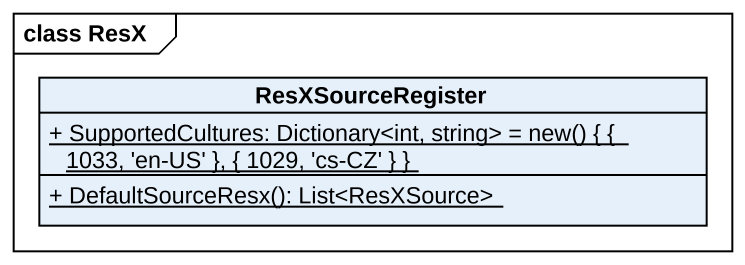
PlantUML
@startuml
mainframe class ResX
hide circle
hide empty members
skinparam classAttributeIconSize 0
class ResXSourceRegister {
  {static} {field} + SupportedCultures: Dictionary<int, string> = new() { { 1033, 'en-US' }, { 1029, 'cs-CZ' } }
  {static} + DefaultSourceResx(): List<ResXSource>
}
@enduml
